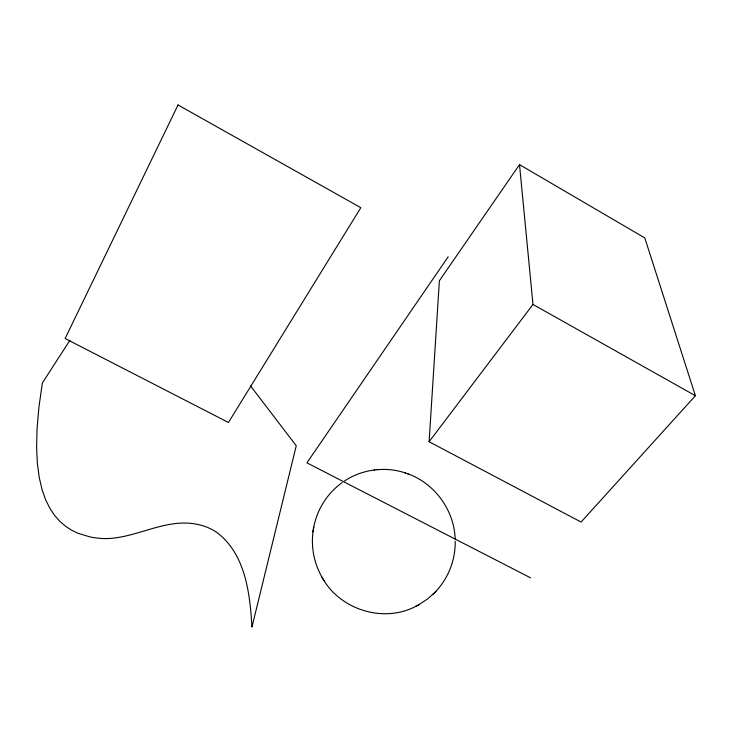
<?xml version="1.0" encoding="UTF-8"?>
<svg xmlns="http://www.w3.org/2000/svg" width="732" height="732" viewBox="0 0 732 732"><rect width="100%" height="100%" fill="white"/><g stroke="black" fill="none" stroke-linecap="round" stroke-linejoin="round"><path stroke-width="1.1" d="M429.108 441.735L439.392 280.731L519.51 164.636L644.791 237.927L695.4 395.728L581.08 522.053L429.108 441.735L532.978 304.448L519.51 164.636M313.305 529.657C310.551 546.548 314.101 564.381 323.041 578.966M313.387 529.218C316.279 510.652 326.93 493.478 342.219 482.562M312.948 531.889L313.744 526.985M69.915 340.27L42.346 383.01L38.906 407.431L37.058 428.769L36.6 447.38L37.378 463.539L39.235 477.52L42.035 489.525L45.64 499.773L49.941 508.438L54.818 515.676L60.161 521.642L65.853 526.464L71.8 530.288L77.876 533.225L89.99 536.913A67.518 51.03 22.7 0 0 106.579 538.587C137.772 537.846 166.503 517.359 198.326 524.579A39.418 29.5 16.9 0 1 217.194 532.695C245.678 554.481 249.96 593.789 251.954 627.04L296.25 445.77L250.454 385.81M448.176 256.786L306.918 462.844L530.59 577.85M434.543 592.728C447.984 579.287 455.542 560.245 455.203 541.259M417.899 605.236L427.296 599.188L434.085 593.185M432.713 594.576L435.97 591.3M344.516 480.997C362.23 469.212 385.38 466.165 405.528 473.009M321.998 577.237C339.575 609.957 384.337 623.829 416.993 605.712M415.639 606.435L419.317 604.476M374.153 469.99L374.802 469.926M376.989 469.688L377.529 469.642M407.623 473.741C434.744 483.266 454.233 510.323 455.176 538.99M405.016 472.826L408.236 473.952M532.978 304.448L695.4 395.728M323.388 579.515L324.413 581.181M178.032 104.96L65.13 338.513L228.439 422.483L360.821 207.696L178.032 104.96"/></g></svg>
